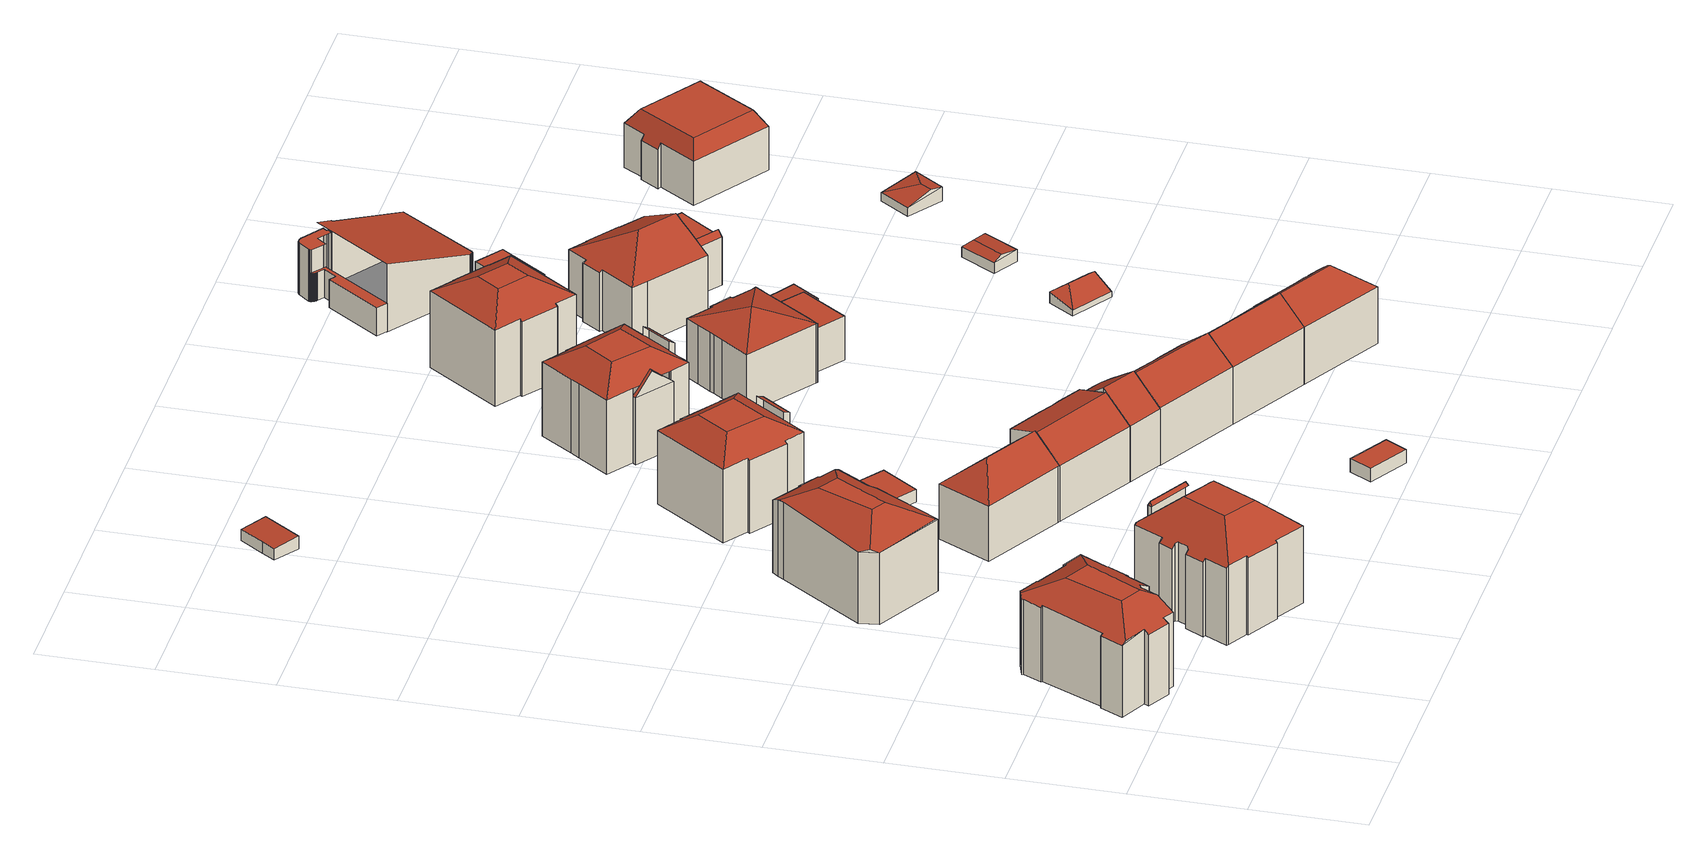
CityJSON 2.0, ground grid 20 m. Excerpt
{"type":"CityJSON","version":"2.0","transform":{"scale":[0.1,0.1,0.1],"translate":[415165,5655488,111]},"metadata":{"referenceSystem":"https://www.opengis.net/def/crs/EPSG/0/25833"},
"CityObjects":{
"building1":{"type":"Building","attributes":{"Dachtyp_tdc":"tdcFreeFormRoof","Gemeindeschluessel":14612000,"Dachneigung":28.96,"QualitaetDacherkennung":49,"Geometrietyp2DReferenz":"3000","measuredHeight":16.97,"function":"31001_9998","roofType":"5000"},"geometry":[{"type":"Solid","lod":"2","boundaries":[[[[0,1,2,3]],[[1,4,5,2]],[[4,6,7,5]],[[6,8,9,7]],[[8,10,11,9]],[[10,12,13,11]],[[12,14,15,13]],[[14,16,17,15]],[[16,18,19,17]],[[18,20,21,19]],[[20,22,23,21]],[[22,24,25,23]],[[24,26,27,25]],[[26,28,29,27]],[[28,30,31,29]],[[30,32,33,31]],[[32,34,35,33]],[[34,36,37,35]],[[36,38,39,37]],[[38,40,41,39]],[[40,42,43,41]],[[42,44,45,43]],[[44,46,47,45]],[[46,48,49,47]],[[48,50,51,49]],[[50,52,53,51]],[[52,54,55,53]],[[54,56,57,55]],[[56,0,3,57]],[[58,59,56,54,52,50,48,60,61]],[[10,8,6,4,1,0,59,58,62,63,12]],[[64,26,24,22,20,18,16,14,63,62,65]],[[42,40,38,36,34,32,30,28,64,65,61,60,46,44]],[[61,65,62,58]],[[14,12,63]],[[0,56,59]],[[28,26,64]],[[48,46,60]],[[3,2,5,7,9,11,13,15,17,19,21,23,25,27,29,31,33,35,37,39,41,43,45,47,49,51,53,55,57]]]],"semantics":{"surfaces":[{"type":"WallSurface"},{"type":"RoofSurface"},{"type":"GroundSurface"}],"values":[[0,0,0,0,0,0,0,0,0,0,0,0,0,0,0,0,0,0,0,0,0,0,0,0,0,0,0,0,0,1,1,1,1,1,0,0,0,0,2]]}}]},
"building2":{"type":"Building","attributes":{"Gemeindeschluessel":14612000,"Geometrietyp2DReferenz":"3000","function":"31001_9998","roofType":"9999"},"children":["building2-1","building2-2"]},
"building2-1":{"type":"BuildingPart","attributes":{"Dachtyp_tdc":"tdcFreeFormRoof","Dachneigung":65.25,"QualitaetDacherkennung":17,"Geometrietyp2DReferenz":"3000","measuredHeight":16.76,"roofType":"5000"},"parents":["building2"],"geometry":[{"type":"MultiSurface","lod":"2","boundaries":[[[66,67,68,69,70]],[[67,71,72,68]],[[73,74,71]],[[75,73,71,67]],[[75,67,66]],[[73,75,66,74]],[[69,68,72,76,77]]],"semantics":{"surfaces":[{"type":"WallSurface"},{"type":"RoofSurface"},{"type":"GroundSurface"}],"values":[0,0,1,1,1,1,2]}}]},
"building2-2":{"type":"BuildingPart","attributes":{"Dachtyp_tdc":"tdcCutTentRoof","Dachneigung":42.36,"QualitaetDacherkennung":58,"Geometrietyp2DReferenz":"3000","measuredHeight":19.43,"roofType":"9999"},"parents":["building2"],"geometry":[{"type":"MultiSurface","lod":"2","boundaries":[[[78,79,80,76]],[[79,81,82,80]],[[81,83,84,82]],[[83,85,86,84]],[[85,87,88,86]],[[87,89,90,88]],[[89,91,92,90]],[[91,93,94,92]],[[93,95,96,94]],[[95,97,98,96]],[[97,99,100,98]],[[99,101,102,100]],[[101,103,104,102]],[[103,105,106,104]],[[105,107,108,106]],[[107,109,110,108]],[[109,111,112,110]],[[111,113,114,112]],[[113,115,116,114]],[[115,117,118,116]],[[117,119,120,118]],[[119,121,122,120]],[[121,123,124,122]],[[123,125,126,124]],[[125,70,69,126]],[[89,87,85,83,81,79,127,128]],[[99,97,95,93,91,89,128,129]],[[125,123,121,119,117,115,113,111,109,107,105,103,101,99,129,130]],[[79,78,131,70,125,130,127]],[[130,129,128,127]],[[77,76,80,82,84,86,88,90,92,94,96,98,100,102,104,106,108,110,112,114,116,118,120,122,124,126,69]]],"semantics":{"surfaces":[{"type":"WallSurface"},{"type":"RoofSurface"},{"type":"GroundSurface"}],"values":[0,0,0,0,0,0,0,0,0,0,0,0,0,0,0,0,0,0,0,0,0,0,0,0,0,1,1,1,1,1,2]}}]},
"building3":{"type":"Building","attributes":{"Dachtyp_tdc":"tdcFreeFormRoof","Gemeindeschluessel":14612000,"Dachneigung":24,"QualitaetDacherkennung":37,"Geometrietyp2DReferenz":"3000","measuredHeight":16.57,"function":"31001_9998","roofType":"5000"},"geometry":[{"type":"Solid","lod":"2","boundaries":[[[[132,133,134,135]],[[133,136,137,134]],[[136,138,139,137]],[[138,140,141,139]],[[140,142,143,141]],[[142,144,145,143]],[[144,146,147,145]],[[146,148,149,147]],[[148,150,151,149]],[[150,152,153,151]],[[152,154,155,153]],[[154,156,157,155]],[[156,158,159,157]],[[158,132,135,159]],[[160,161,162,163,146]],[[164,165,150,148,163,162]],[[133,132,158,156,154,152,165,164,166,167]],[[142,140,138,136,167,166,161,160,144]],[[161,166,164,162]],[[136,133,167]],[[146,144,160]],[[148,146,163]],[[152,150,165]],[[135,134,137,139,141,143,145,147,149,151,153,155,157,159]]]],"semantics":{"surfaces":[{"type":"WallSurface"},{"type":"RoofSurface"},{"type":"GroundSurface"}],"values":[[0,0,0,0,0,0,0,0,0,0,0,0,0,0,1,1,1,1,1,0,0,0,0,2]]}}]},
"building4":{"type":"Building","attributes":{"Dachtyp_tdc":"tdcHipAndGableRoof","Gemeindeschluessel":14612000,"Dachneigung":40.57,"QualitaetDacherkennung":60,"Geometrietyp2DReferenz":"3000","measuredHeight":14.89,"function":"31001_9998","roofType":"5000"},"geometry":[{"type":"Solid","lod":"2","boundaries":[[[[168,169,170,171,172,173,174,175,176]],[[177,178,169,168]],[[178,179,170,169]],[[179,180,171,170]],[[180,181,172,171]],[[181,182,173,172]],[[182,183,174,173]],[[183,184,175,174]],[[184,185,176,175]],[[185,177,168,176]],[[183,182,186]],[[182,181,180,179,186]],[[179,178,177,185,184,183,186]]]],"semantics":{"surfaces":[{"type":"GroundSurface"},{"type":"WallSurface"},{"type":"RoofSurface"}],"values":[[0,1,1,1,1,1,1,1,1,1,2,2,2]]}}]},
"building5":{"type":"Building","attributes":{"Dachtyp_tdc":"tdcPolyFlatRoof","Gemeindeschluessel":14612000,"Dachneigung":3.3,"QualitaetDacherkennung":75,"Geometrietyp2DReferenz":"3000","measuredHeight":2.39,"function":"31001_9998","roofType":"2100"},"geometry":[{"type":"Solid","lod":"2","boundaries":[[[[187,188,189,190]],[[188,191,192,189]],[[188,187,193,194,191]],[[192,195,196,190,189]],[[191,194,195,192]],[[194,193,196,195]],[[193,187,190,196]]]],"semantics":{"surfaces":[{"type":"WallSurface"},{"type":"RoofSurface"},{"type":"GroundSurface"}],"values":[[0,0,1,2,0,0,0]]}}]},
"building6":{"type":"Building","attributes":{"Gemeindeschluessel":14612000,"Geometrietyp2DReferenz":"3000","function":"31001_9998","roofType":"9999"},"children":["building6-1","building6-2"]},
"building6-1":{"type":"BuildingPart","attributes":{"Dachtyp_tdc":"tdcCutTentRoof","Dachneigung":33.26,"QualitaetDacherkennung":61,"Geometrietyp2DReferenz":"3000","measuredHeight":16.81,"roofType":"9999"},"parents":["building6"],"geometry":[{"type":"MultiSurface","lod":"2","boundaries":[[[197,198,199,200]],[[201,202,203,204]],[[205,206,207,208,209,201,204,210]],[[211,212,213,205,210,214]],[[202,215,198,197,216,211,214,203]],[[214,210,204,203]],[[199,217,218,219,220,221,222,223,224,225,226,227,228,200]],[[198,215,217,199]],[[215,202,218,217]],[[207,206,223,222]],[[206,205,224,223]],[[205,213,225,224]],[[212,211,227,226]],[[211,216,228,227]],[[216,197,200,228]],[[202,201,219,218]],[[201,209,220,219]],[[209,208,221,220]],[[208,207,222,221]]],"semantics":{"surfaces":[{"type":"WallSurface"},{"type":"RoofSurface"},{"type":"GroundSurface"}],"values":[0,1,1,1,1,1,2,0,0,0,0,0,0,0,0,0,0,0,0]}}]},
"building6-2":{"type":"BuildingPart","attributes":{"Dachtyp_tdc":"tdcPolyFlatRoof","Dachneigung":28.22,"QualitaetDacherkennung":40,"Geometrietyp2DReferenz":"3000","measuredHeight":15.6,"roofType":"2100"},"parents":["building6"],"geometry":[{"type":"MultiSurface","lod":"2","boundaries":[[[229,230,226,231]],[[230,212,226]],[[232,233,234,225,213]],[[233,229,231,234]],[[233,232,230,229]],[[231,226,225,234]]],"semantics":{"surfaces":[{"type":"WallSurface"},{"type":"RoofSurface"},{"type":"GroundSurface"}],"values":[0,0,0,0,1,2]}}]},
"building7":{"type":"Building","attributes":{"Dachtyp_tdc":"tdcPolyFlatRoof","Gemeindeschluessel":14612000,"Dachneigung":0,"QualitaetDacherkennung":85,"Geometrietyp2DReferenz":"3000","measuredHeight":2.31,"function":"31001_9998","roofType":"1000"},"geometry":[{"type":"Solid","lod":"2","boundaries":[[[[235,236,237,238]],[[236,239,240,237]],[[239,241,242,240]],[[241,235,238,242]],[[241,239,236,235]],[[238,237,240,242]]]],"semantics":{"surfaces":[{"type":"WallSurface"},{"type":"RoofSurface"},{"type":"GroundSurface"}],"values":[[0,0,0,0,1,2]]}}]},
"building8":{"type":"Building","attributes":{"Dachtyp_tdc":"tdcGableRoof","Gemeindeschluessel":14612000,"Dachneigung":39.87,"QualitaetDacherkennung":62,"Geometrietyp2DReferenz":"3000","measuredHeight":14.66,"function":"31001_9998","roofType":"3100"},"geometry":[{"type":"Solid","lod":"2","boundaries":[[[[243,244,245,246]],[[244,247,248,245]],[[247,249,250,248]],[[249,251,252,250]],[[251,253,171,252]],[[253,254,255,171]],[[254,256,169,255]],[[256,257,258,169]],[[257,243,246,258]],[[254,253,251,249]],[[249,247,244,243,257,256,254]],[[246,245,248,250,252,171,255,169,258]]]],"semantics":{"surfaces":[{"type":"WallSurface"},{"type":"RoofSurface"},{"type":"GroundSurface"}],"values":[[0,0,0,0,0,0,0,0,0,1,1,2]]}}]},
"building9":{"type":"Building","attributes":{"Dachtyp_tdc":"tdcPolyFlatRoof","Gemeindeschluessel":14612000,"Dachneigung":0,"QualitaetDacherkennung":51,"Geometrietyp2DReferenz":"3000","measuredHeight":2.5,"function":"31001_9998","roofType":"1000"},"geometry":[{"type":"Solid","lod":"2","boundaries":[[[[259,260,261,262]],[[260,263,264,261]],[[263,265,266,264]],[[265,259,262,266]],[[265,263,260,259]],[[262,261,264,266]]]],"semantics":{"surfaces":[{"type":"WallSurface"},{"type":"RoofSurface"},{"type":"GroundSurface"}],"values":[[0,0,0,0,1,2]]}}]},
"building10":{"type":"Building","attributes":{"Dachtyp_tdc":"tdcGableRoof","Gemeindeschluessel":14612000,"Dachneigung":34.99,"QualitaetDacherkennung":44,"Geometrietyp2DReferenz":"3000","measuredHeight":15.27,"function":"31001_9998","roofType":"3100"},"geometry":[{"type":"Solid","lod":"2","boundaries":[[[[267,268,248,269]],[[268,270,271,248]],[[270,272,273,271]],[[272,274,275,273]],[[274,276,277,275]],[[276,278,279,277]],[[278,280,281,279]],[[280,282,283,281]],[[282,251,252,283]],[[251,267,269,252]],[[280,278,276,274,272,270,268,267]],[[267,251,282,280]],[[269,248,271,273,275,277,279,281,283,252]]]],"semantics":{"surfaces":[{"type":"WallSurface"},{"type":"RoofSurface"},{"type":"GroundSurface"}],"values":[[0,0,0,0,0,0,0,0,0,0,1,1,2]]}}]},
"building11":{"type":"Building","attributes":{"Dachtyp_tdc":"tdcFreeFormRoof","Gemeindeschluessel":14612000,"Dachneigung":38.56,"QualitaetDacherkennung":49,"Geometrietyp2DReferenz":"3000","measuredHeight":14.94,"function":"31001_9998","roofType":"5000"},"geometry":[{"type":"Solid","lod":"2","boundaries":[[[[284,285,286,287]],[[285,288,289,286]],[[288,290,291,289]],[[290,292,293,291]],[[292,294,295,293]],[[296,297,298]],[[299,300,284]],[[287,286,289,291,293,295,301,302,303]],[[294,296,301,295]],[[296,298,302,301]],[[298,299,303,302]],[[299,284,287,303]],[[296,294,292,290,288,285,284,300,297]],[[297,300,299,298]]]],"semantics":{"surfaces":[{"type":"WallSurface"},{"type":"GroundSurface"},{"type":"RoofSurface"}],"values":[[0,0,0,0,0,0,0,1,0,0,0,0,2,2]]}}]},
"building12":{"type":"Building","attributes":{"Gemeindeschluessel":14612000,"Geometrietyp2DReferenz":"3000","function":"31001_9998","roofType":"9999"},"children":["building12-1","building12-2","building12-3"]},
"building12-1":{"type":"BuildingPart","attributes":{"Dachtyp_tdc":"tdcPolyFlatRoof","Dachneigung":30.59,"QualitaetDacherkennung":33,"Geometrietyp2DReferenz":"3000","measuredHeight":15.87,"roofType":"2100"},"parents":["building12"],"geometry":[{"type":"MultiSurface","lod":"2","boundaries":[[[304,305,306,307]],[[305,308,309,306]],[[308,310,309]],[[308,305,304,311]],[[312,307,306,309]],[[311,304,307,312,313]]],"semantics":{"surfaces":[{"type":"WallSurface"},{"type":"RoofSurface"},{"type":"GroundSurface"}],"values":[0,0,0,1,2,0]}}]},
"building12-2":{"type":"BuildingPart","attributes":{"Dachtyp_tdc":"tdcGableRoof","Dachneigung":39.54,"QualitaetDacherkennung":7,"Geometrietyp2DReferenz":"3000","measuredHeight":16.05,"roofType":"3100"},"parents":["building12"],"geometry":[{"type":"MultiSurface","lod":"2","boundaries":[[[314,315,316,317]],[[315,318,319,316]],[[318,320,321,319]],[[314,322,323,324,315]],[[318,324,323,325,320]],[[315,324,318]],[[316,319,321,317]]],"semantics":{"surfaces":[{"type":"WallSurface"},{"type":"RoofSurface"},{"type":"GroundSurface"}],"values":[0,0,0,1,1,0,2]}}]},
"building12-3":{"type":"BuildingPart","attributes":{"Dachtyp_tdc":"tdcCutTentRoof","Dachneigung":33.31,"QualitaetDacherkennung":54,"Geometrietyp2DReferenz":"3000","measuredHeight":17.02,"roofType":"9999"},"parents":["building12"],"geometry":[{"type":"MultiSurface","lod":"2","boundaries":[[[326,321,320]],[[326,327,328,321]],[[327,329,330,328]],[[329,331,332,330]],[[331,333,334,332]],[[333,335,336,334]],[[335,337,338,336]],[[337,339,340,338]],[[339,341,342,340]],[[341,343,344,342]],[[343,313,312,344]],[[310,345,309]],[[345,346,347,309]],[[346,348,349,347]],[[348,350,351,349]],[[350,352,353,351]],[[352,354,317,353]],[[354,314,317]],[[333,331,329,327,355,356]],[[343,341,339,337,335,333,356,357]],[[352,350,348,346,345,310,313,343,357,358]],[[327,326,325,322,354,352,358,355]],[[358,357,356,355]],[[321,328,330,332,334,336,338,340,342,344,312,309,347,349,351,353,317]]],"semantics":{"surfaces":[{"type":"WallSurface"},{"type":"RoofSurface"},{"type":"GroundSurface"}],"values":[0,0,0,0,0,0,0,0,0,0,0,0,0,0,0,0,0,0,1,1,1,1,1,2]}}]},
"building13":{"type":"Building","attributes":{"Dachtyp_tdc":"tdcFreeFormRoof","Gemeindeschluessel":14612000,"Dachneigung":40.11,"QualitaetDacherkennung":72,"Geometrietyp2DReferenz":"3000","measuredHeight":14.83,"function":"31001_9998","roofType":"5000"},"geometry":[{"type":"Solid","lod":"2","boundaries":[[[[359,360,361,362]],[[360,363,364,361]],[[363,365,366,364]],[[365,367,368,366]],[[367,369,302,368]],[[367,370,371,369]],[[370,365,363,360,359,372,373,374,371]],[[374,369,371]],[[367,365,370]],[[302,301,375,376,362,361,364,366,368]],[[369,374,301,302]],[[374,373,375,301]],[[373,372,376,375]],[[372,359,362,376]]]],"semantics":{"surfaces":[{"type":"WallSurface"},{"type":"RoofSurface"},{"type":"GroundSurface"}],"values":[[0,0,0,0,0,1,1,0,0,2,0,0,0,0]]}}]},
"building14":{"type":"Building","attributes":{"Dachtyp_tdc":"tdcTentRoof","Gemeindeschluessel":14612000,"Dachneigung":19.27,"QualitaetDacherkennung":74,"Geometrietyp2DReferenz":"3000","measuredHeight":13.52,"function":"31001_9998","roofType":"3500"},"geometry":[{"type":"Solid","lod":"2","boundaries":[[[[377,378,379,380]],[[378,381,382,379]],[[381,383,384,382]],[[383,385,386,384]],[[385,387,388,386]],[[387,389,390,388]],[[389,391,392,390]],[[391,393,394,392]],[[393,395,396,394]],[[395,397,398,396]],[[397,399,400,398]],[[399,401,402,400]],[[401,403,404,402]],[[403,405,406,404]],[[405,407,408,406]],[[407,409,410,408]],[[409,411,412,410]],[[411,377,380,412]],[[393,391,389,387,385,383,413]],[[397,395,393,413]],[[407,405,403,401,399,397,413]],[[383,381,378,377,411,409,407,413]],[[380,379,382,384,386,388,390,392,394,396,398,400,402,404,406,408,410,412]]]],"semantics":{"surfaces":[{"type":"WallSurface"},{"type":"RoofSurface"},{"type":"GroundSurface"}],"values":[[0,0,0,0,0,0,0,0,0,0,0,0,0,0,0,0,0,0,1,1,1,1,2]]}}]},
"building15":{"type":"Building","attributes":{"Dachtyp_tdc":"tdcHipAndGableRoof","Gemeindeschluessel":14612000,"Dachneigung":39.55,"QualitaetDacherkennung":72,"Geometrietyp2DReferenz":"3000","measuredHeight":14.85,"function":"31001_9998","roofType":"5000"},"geometry":[{"type":"Solid","lod":"2","boundaries":[[[[414,415,416,366]],[[415,417,418,416]],[[417,419,420,418]],[[419,421,422,420]],[[421,423,424,422]],[[423,425,426,424]],[[425,427,428,426]],[[427,429,430,428]],[[429,431,432,430]],[[431,367,368,432]],[[367,370,433,368]],[[370,414,366,433]],[[431,429,434]],[[429,427,425,423,421,419,417,415,414,370,434]],[[370,367,431,434]],[[366,416,418,420,422,424,426,428,430,432,368,433]]]],"semantics":{"surfaces":[{"type":"WallSurface"},{"type":"RoofSurface"},{"type":"GroundSurface"}],"values":[[0,0,0,0,0,0,0,0,0,0,0,0,1,1,1,2]]}}]},
"building16":{"type":"Building","attributes":{"Dachtyp_tdc":"tdcCutTentRoof","Gemeindeschluessel":14612000,"Dachneigung":29.59,"QualitaetDacherkennung":72,"Geometrietyp2DReferenz":"3000","measuredHeight":17.27,"function":"31001_9998","roofType":"9999"},"geometry":[{"type":"Solid","lod":"2","boundaries":[[[[435,436,437,438]],[[436,439,440,437]],[[439,441,442,440]],[[441,443,444,442]],[[443,445,446,444]],[[445,447,448,446]],[[447,449,450,448]],[[449,451,452,450]],[[451,453,454,452]],[[453,455,456,454]],[[455,457,458,456]],[[457,435,438,458]],[[441,439,459,460]],[[451,449,447,445,443,441,460,461]],[[453,451,461,462]],[[439,436,435,457,455,453,462,459]],[[462,461,460,459]],[[438,437,440,442,444,446,448,450,452,454,456,458]]]],"semantics":{"surfaces":[{"type":"WallSurface"},{"type":"RoofSurface"},{"type":"GroundSurface"}],"values":[[0,0,0,0,0,0,0,0,0,0,0,0,1,1,1,1,1,2]]}}]},
"building17":{"type":"Building","attributes":{"Dachtyp_tdc":"tdcPolyFlatRoof","Gemeindeschluessel":14612000,"Dachneigung":0,"QualitaetDacherkennung":55,"Geometrietyp2DReferenz":"3000","measuredHeight":8.02,"function":"31001_9998","roofType":"1000"},"geometry":[{"type":"Solid","lod":"2","boundaries":[[[[463,464,465,466]],[[464,467,468,465]],[[467,469,470,468]],[[469,463,466,470]],[[469,467,464,463]],[[466,465,468,470]]]],"semantics":{"surfaces":[{"type":"WallSurface"},{"type":"RoofSurface"},{"type":"GroundSurface"}],"values":[[0,0,0,0,1,2]]}}]},
"building18":{"type":"Building","attributes":{"Dachtyp_tdc":"tdcPolyFlatRoof","Gemeindeschluessel":14612000,"Dachneigung":3.37,"QualitaetDacherkennung":79,"Geometrietyp2DReferenz":"3000","measuredHeight":3.33,"function":"31001_9998","roofType":"2100"},"geometry":[{"type":"Solid","lod":"2","boundaries":[[[[471,472,473,474]],[[472,475,476,473]],[[475,477,478,476]],[[477,479,480,478]],[[479,471,474,480]],[[479,477,475,472,471]],[[474,473,476,478,480]]]],"semantics":{"surfaces":[{"type":"WallSurface"},{"type":"RoofSurface"},{"type":"GroundSurface"}],"values":[[0,0,0,0,0,1,2]]}}]},
"building19":{"type":"Building","attributes":{"Dachtyp_tdc":"tdcHipAndGableRoof","Gemeindeschluessel":14612000,"Dachneigung":27.12,"QualitaetDacherkennung":25,"Geometrietyp2DReferenz":"3000","measuredHeight":3.07,"function":"31001_9998","roofType":"5000"},"geometry":[{"type":"Solid","lod":"2","boundaries":[[[[481,482,483,484]],[[482,485,486,483]],[[485,487,488,486]],[[487,481,484,488]],[[485,482,489]],[[481,487,490]],[[482,481,490,489]],[[487,485,489,490]],[[484,483,486,488]]]],"semantics":{"surfaces":[{"type":"WallSurface"},{"type":"RoofSurface"},{"type":"GroundSurface"}],"values":[[0,0,0,0,1,0,1,1,2]]}}]},
"building20":{"type":"Building","attributes":{"Gemeindeschluessel":14612000,"Geometrietyp2DReferenz":"3000","function":"31001_9998","roofType":"9999"},"children":["building20-1","building20-2","building20-3"]},
"building20-1":{"type":"BuildingPart","attributes":{"Dachtyp_tdc":"tdcPolyFlatRoof","Dachneigung":0,"QualitaetDacherkennung":57,"Geometrietyp2DReferenz":"3000","measuredHeight":8.91,"roofType":"1000"},"parents":["building20"],"geometry":[{"type":"MultiSurface","lod":"2","boundaries":[[[491,492,493,494]],[[495,496,497,498]],[[496,499,500,497]],[[499,501,502,500]],[[501,503,504,502]],[[503,505,506,504]],[[505,503,501,499,496,495,507,492,491]],[[494,493,508,498,497,500,502,504,506]]],"semantics":{"surfaces":[{"type":"WallSurface"},{"type":"RoofSurface"},{"type":"GroundSurface"}],"values":[0,0,0,0,0,0,1,2]}}]},
"building20-2":{"type":"BuildingPart","attributes":{"Dachtyp_tdc":"tdcFreeFormRoof","Dachneigung":45.21,"QualitaetDacherkennung":10,"Geometrietyp2DReferenz":"3000","measuredHeight":9.86,"roofType":"5000"},"parents":["building20"],"geometry":[{"type":"MultiSurface","lod":"2","boundaries":[[[509,510,511,512]],[[510,513,514,511]],[[513,515,516,514]],[[515,517,518,516]],[[517,519,520,518]],[[519,521,522,520]],[[521,491,494,522]],[[509,512,506,505]],[[521,519,517,515,523]],[[515,513,510,523]],[[510,509,505,491,521,523]],[[512,511,514,516,518,520,522,494,506]]],"semantics":{"surfaces":[{"type":"WallSurface"},{"type":"RoofSurface"},{"type":"GroundSurface"}],"values":[0,0,0,0,0,0,0,0,1,1,1,2]}}]},
"building20-3":{"type":"BuildingPart","attributes":{"Dachtyp_tdc":"tdcFreeFormRoof","Dachneigung":27.63,"QualitaetDacherkennung":63,"Geometrietyp2DReferenz":"3000","measuredHeight":15.4,"roofType":"5000"},"parents":["building20"],"geometry":[{"type":"MultiSurface","lod":"2","boundaries":[[[524,525,526,527]],[[525,528,529,526]],[[528,530,531,529]],[[530,532,533,531]],[[532,534,535,533]],[[534,536,537,535]],[[536,538,539,537]],[[538,540,541,539]],[[540,542,543,541]],[[542,544,545,543]],[[544,546,547,545]],[[546,548,549,547]],[[548,550,498,549]],[[550,495,498]],[[551,552,553,493,492]],[[552,524,527,553]],[[554,550,548,546,544,542,540,555]],[[540,538,536,534,532,530,555]],[[530,528,525,524,552,551,554,555]],[[527,526,529,531,533,535,537,539,541,543,545,547,549,498,508,493,553]]],"semantics":{"surfaces":[{"type":"WallSurface"},{"type":"RoofSurface"},{"type":"GroundSurface"}],"values":[0,0,0,0,0,0,0,0,0,0,0,0,0,0,0,0,1,1,1,2]}}]},
"building21":{"type":"Building","attributes":{"name":"Koreanische Evangelische Kirchgemeinde","Gemeindeschluessel":14612000,"QualitaetDacherkennung":100,"Geometrietyp2DReferenz":"3000","function":"31001_3041","roofType":"9999"},"children":["building21-1","building21-2","building21-3"]},
"building21-1":{"type":"BuildingPart","attributes":{"Dachtyp_tdc":"tdcLeanToRoof","Dachneigung":0,"QualitaetDacherkennung":100,"Geometrietyp2DReferenz":"3000","measuredHeight":5.17,"roofType":"2100"},"parents":["building21"],"geometry":[{"type":"MultiSurface","lod":"2","boundaries":[[[556,557,558,559]],[[557,560,561,558]],[[560,562,563,561]],[[562,560,557,556,564,565,566,567,568,569,570,571,572,573,574,575,576,577,578,579]],[[580,581,582,583,584,585,586,587,588,589,590,591,592,593,594,595,559,558,561,563]],[[577,576,583,582]],[[576,575,584,583]],[[575,574,585,584]],[[574,573,586,585]],[[573,572,587,586]],[[572,571,588,587]],[[571,570,589,588]],[[570,569,590,589]],[[569,568,591,590]],[[568,567,592,591]],[[567,566,593,592]],[[566,565,594,593]],[[565,564,595,594]],[[564,556,559,595]]],"semantics":{"surfaces":[{"type":"WallSurface"},{"type":"RoofSurface"},{"type":"GroundSurface"}],"values":[0,0,0,1,2,0,0,0,0,0,0,0,0,0,0,0,0,0,0]}}]},
"building21-2":{"type":"BuildingPart","attributes":{"Dachtyp_tdc":"tdcPolyFlatRoof","Dachneigung":0,"QualitaetDacherkennung":100,"Geometrietyp2DReferenz":"3000","measuredHeight":9.54,"roofType":"1000"},"parents":["building21"],"geometry":[{"type":"MultiSurface","lod":"2","boundaries":[[[596,597,598,599]],[[597,600,601,598]],[[600,602,603,601]],[[602,604,605,603]],[[604,606,607,605]],[[606,608,609,607]],[[608,610,611,609]],[[610,612,613,611]],[[612,614,615,613]],[[614,616,617,615]],[[616,618,619,617]],[[618,620,621,619]],[[620,622,623,621]],[[622,624,625,623]],[[624,626,627,625]],[[626,628,629,627]],[[628,630,631,629]],[[630,632,633,631]],[[632,634,635,633]],[[634,636,637,635]],[[636,638,639,637]],[[638,640,641,639]],[[640,642,643,641]],[[644,645,563,562]],[[644,646,647,645]],[[646,648,649,647]],[[648,650,651,649]],[[650,652,653,651]],[[652,654,655,653]],[[654,596,599,655]],[[654,652,650,648,646,644,656,657,658,642,640,638,636,634,632,630,628,626,624,622,620,618,616,614,612,610,608,606,604,602,600,597,596]],[[599,598,601,603,605,607,609,611,613,615,617,619,621,623,625,627,629,631,633,635,637,639,641,643,659,660,661,645,647,649,651,653,655]]],"semantics":{"surfaces":[{"type":"WallSurface"},{"type":"RoofSurface"},{"type":"GroundSurface"}],"values":[0,0,0,0,0,0,0,0,0,0,0,0,0,0,0,0,0,0,0,0,0,0,0,0,0,0,0,0,0,0,1,2]}}]},
"building21-3":{"type":"BuildingPart","attributes":{"Dachtyp_tdc":"tdcLeanToRoof","Dachneigung":15.92,"QualitaetDacherkennung":100,"Geometrietyp2DReferenz":"3000","measuredHeight":12.58,"roofType":"2100"},"parents":["building21"],"geometry":[{"type":"MultiSurface","lod":"2","boundaries":[[[662,663,664,643,642]],[[663,665,666,664]],[[665,667,668,666]],[[667,669,670,668]],[[669,671,672,670]],[[671,673,674,672]],[[673,675,676,674]],[[675,677,678,676]],[[677,679,680,678]],[[679,681,682,680]],[[681,683,684,682]],[[683,685,686,684]],[[685,687,688,686]],[[687,689,690,688]],[[689,691,692,690]],[[691,693,694,692]],[[693,695,696,694]],[[695,697,698,696]],[[697,699,700,698]],[[699,701,702,700]],[[701,703,704,702]],[[703,705,706,704]],[[705,707,708,706]],[[707,709,710,708]],[[709,711,577,582,712,710]],[[713,711,709,707,705,703,701,699,697,695,693,691,689,687,685,683,681,679,677,675,673,671,669,667,665,663,662,714]],[[659,643,664,666,668,670,672,674,676,678,680,682,684,686,688,690,692,694,696,698,700,702,704,706,708,710,712,660]]],"semantics":{"surfaces":[{"type":"WallSurface"},{"type":"RoofSurface"},{"type":"GroundSurface"}],"values":[0,0,0,0,0,0,0,0,0,0,0,0,0,0,0,0,0,0,0,0,0,0,0,0,0,1,2]}}]},
"building22":{"type":"Building","attributes":{"Dachtyp_tdc":"tdcPolyFlatRoof","Gemeindeschluessel":14612000,"Dachneigung":0,"QualitaetDacherkennung":84,"Geometrietyp2DReferenz":"3000","measuredHeight":3.12,"function":"31001_9998","roofType":"1000"},"geometry":[{"type":"Solid","lod":"2","boundaries":[[[[715,716,717,718]],[[716,719,720,717]],[[719,721,722,720]],[[721,715,718,722]],[[721,719,716,715]],[[718,717,720,722]]]],"semantics":{"surfaces":[{"type":"WallSurface"},{"type":"RoofSurface"},{"type":"GroundSurface"}],"values":[[0,0,0,0,1,2]]}}]},
"building23":{"type":"Building","attributes":{"Dachtyp_tdc":"tdcHipAndGableRoof","Gemeindeschluessel":14612000,"Dachneigung":10.25,"QualitaetDacherkennung":56,"Geometrietyp2DReferenz":"3000","measuredHeight":2.82,"function":"31001_9998","roofType":"5000"},"geometry":[{"type":"Solid","lod":"2","boundaries":[[[[723,724,725,726]],[[724,727,728,725]],[[727,729,730,728]],[[729,723,726,730]],[[727,724,731]],[[723,729,732]],[[724,723,732,731]],[[729,727,731,732]],[[726,725,728,730]]]],"semantics":{"surfaces":[{"type":"WallSurface"},{"type":"RoofSurface"},{"type":"GroundSurface"}],"values":[[0,0,0,0,1,0,1,1,2]]}}]},
"building24":{"type":"Building","attributes":{"Dachtyp_tdc":"tdcHipAndGableRoof","Gemeindeschluessel":14612000,"Dachneigung":15.45,"QualitaetDacherkennung":40,"Geometrietyp2DReferenz":"3000","measuredHeight":3,"function":"31001_9998","roofType":"5000"},"geometry":[{"type":"Solid","lod":"2","boundaries":[[[[733,734,735,736]],[[734,737,738,735]],[[737,739,740,738]],[[739,733,736,740]],[[737,734,741]],[[733,739,742]],[[734,733,742,741]],[[739,737,741,742]],[[736,735,738,740]]]],"semantics":{"surfaces":[{"type":"WallSurface"},{"type":"RoofSurface"},{"type":"GroundSurface"}],"values":[[0,0,0,0,1,0,1,1,2]]}}]},
"building25":{"type":"Building","attributes":{"Dachtyp_tdc":"tdcCutTentRoof","Gemeindeschluessel":14612000,"Dachneigung":0.124,"QualitaetDacherkennung":78,"Geometrietyp2DReferenz":"3000","measuredHeight":11.07,"function":"31001_9998","roofType":"9999"},"geometry":[{"type":"Solid","lod":"2","boundaries":[[[[743,744,745,746]],[[744,747,748,745]],[[747,749,750,748]],[[749,751,752,750]],[[751,753,754,752]],[[753,755,756,754]],[[755,757,758,756]],[[757,759,760,758]],[[759,761,762,760]],[[761,763,764,762]],[[763,765,766,764]],[[765,743,746,766]],[[757,755,753,751,749,747,767,768]],[[743,765,763,761,759,757,768,769]],[[744,743,769,770]],[[747,744,770,767]],[[770,769,768,767]],[[746,745,748,750,752,754,756,758,760,762,764,766]]]],"semantics":{"surfaces":[{"type":"WallSurface"},{"type":"RoofSurface"},{"type":"GroundSurface"}],"values":[[0,0,0,0,0,0,0,0,0,0,0,0,1,1,1,1,1,2]]}}]}
},
"vertices":[
[2,258,156],[22,298,157],[22,298,23],[2,258,23],[26,296,160],[26,296,23],[81,409,164],[81,409,23],[78,410,161],[78,410,23],[94,443,163],[94,443,23],[93,446,162],[93,446,23],[120,455,162],[120,455,23],[121,452,163],[121,452,23],[153,436,163],[153,436,23],[150,432,166],[150,432,23],[210,402,166],[210,402,23],[212,407,164],[212,407,23],[250,388,164],[250,388,23],[226,340,163],[226,340,23],[230,338,160],[230,338,23],[211,300,159],[211,300,23],[207,303,162],[207,303,23],[205,299,162],[205,299,23],[196,282,162],[196,282,23],[188,265,161],[188,265,23],[184,259,161],[184,259,23],[164,269,174],[164,269,23],[146,263,181],[146,263,23],[116,202,161],[116,202,23],[95,213,161],[95,213,23],[90,203,155],[90,203,23],[47,225,155],[47,225,23],[52,234,161],[52,234,23],[81,278,191],[11,254,161],[131,232,180],[122,258,191],[127,382,192],[106,451,167],[249,387,164],[176,358,192],
[391,307,183],[395,314,183],[395,314,23],[391,307,23],[391,307,169],[473,272,183],[473,272,23],[468,270,191],[470,265,183],[396,309,191],[470,266,23],[470,265,23],
[470,266,166],[515,241,166],[515,241,23],[498,210,166],[498,210,23],[505,206,159],[505,206,23],[475,151,159],[475,151,23],[468,154,166],[468,154,23],[420,64,166],[420,64,23],[363,95,167],[363,95,23],[361,92,164],[361,92,23],[301,125,166],[301,125,23],[302,128,169],[302,128,23],[265,148,170],[265,148,23],[261,150,166],[261,150,23],[283,191,166],[283,191,23],[278,193,161],[278,193,23],[296,227,161],[296,227,23],[302,224,167],[302,224,23],[307,226,170],[307,226,23],[317,244,170],[317,244,23],[315,249,167],[315,249,23],[308,252,160],[308,252,23],[322,277,160],[322,277,23],[328,273,167],[328,273,23],[356,326,167],[356,326,23],[359,324,170],[359,324,23],[442,217,215],[399,138,215],[336,172,217],[379,251,217],[470,265,167],
[393,857,158],[390,852,161],[390,852,21],[393,857,21],[422,830,159],[422,830,21],[381,772,162],[381,772,21],[385,769,159],[385,769,21],[386,758,156],[386,758,21],[318,640,154],[318,640,21],[194,705,154],[194,705,21],[188,739,154],[188,739,21],[293,888,164],[293,888,21],[300,899,163],[300,899,21],[309,910,156],[309,910,21],[357,876,159],[357,876,21],[360,880,157],[360,880,21],[314,642,157],[295,721,187],[268,736,187],[191,720,160],[318,837,184],[299,896,164],[356,815,184],[416,834,162],
[584,620,21],[625,598,21],[599,550,21],[575,504,21],[572,506,21],[426,584,21],[476,678,21],[541,643,21],[566,630,21],[584,620,123],[625,598,123],[599,550,169],[575,504,124],[572,506,125],[426,584,124],[476,678,123],[541,643,123],[566,630,123],[498,605,169],
[242,1728,46],[195,1662,46],[195,1662,22],[242,1728,22],[152,1692,43],[152,1692,22],[198,1758,43],[168,1715,43],[168,1715,22],[198,1758,22],
[485,930,156],[421,976,155],[421,976,20],[485,930,20],[474,1141,157],[381,1010,157],[445,1020,188],[486,1077,188],[614,1043,160],[584,1065,159],[586,1068,156],[520,1115,155],[517,1111,158],[550,1035,188],[521,912,160],[550,952,160],[588,1006,160],[507,974,188],[424,980,158],[488,935,159],[424,980,20],[381,1010,20],[474,1141,20],[517,1111,20],[520,1115,20],[586,1068,20],[584,1065,20],[614,1043,20],[588,1006,20],[550,952,20],[521,912,20],[488,935,20],
[560,945,169],[550,952,175],[560,945,20],[588,1006,175],[598,998,169],[598,998,20],
[578,741,45],[533,773,45],[533,773,22],[578,741,22],[580,838,45],[580,838,22],[624,806,45],[624,806,22],
[711,552,151],[730,543,151],[730,543,21],[711,552,21],[772,520,151],[772,520,21],[746,470,167],[746,470,21],[722,425,125],[722,425,21],[575,504,125],[598,548,167],[598,548,21],[625,598,151],[688,565,151],[688,565,21],
[879,9,51],[808,50,51],[808,50,26],[879,9,26],[830,89,51],[830,89,26],[902,48,51],[902,48,26],
[749,476,173],[772,520,138],[749,476,21],[783,538,124],[783,538,21],[810,523,124],[810,523,21],[830,513,124],[830,513,21],[847,504,123],[847,504,21],[838,486,138],[838,486,21],[813,441,173],[813,441,21],[786,391,125],[786,391,21],
[838,486,127],[903,451,127],[903,451,20],[838,486,20],[924,439,127],[924,439,20],[944,429,127],[944,429,20],[964,418,127],[964,418,20],[987,406,127],[987,406,20],[989,404,127],[964,357,169],[939,310,127],[786,391,127],[812,439,170],[989,404,20],[939,310,20],[786,391,20],
[756,1226,172],[720,1174,173],[720,1174,21],[756,1226,21],[710,1181,180],[710,1181,21],[710,1181,164],[746,1233,180],[746,1233,21],[746,1233,164],
[652,1163,145],[648,1158,145],[648,1158,21],[652,1163,21],[583,1204,145],[583,1204,21],[587,1210,145],[587,1210,21],[635,1175,162],[616,1189,182],[612,1184,182],[599,1201,160],
[587,1210,160],[543,1242,158],[543,1242,21],[582,1297,158],[582,1297,21],[594,1313,158],[594,1313,21],[635,1371,158],[635,1371,21],[678,1339,160],[678,1339,21],[681,1344,157],[681,1344,21],[746,1297,159],[746,1297,21],[743,1293,163],[743,1293,21],[773,1271,164],[773,1271,21],[710,1181,163],[703,1171,163],[703,1171,21],[697,1163,163],[697,1163,21],[690,1153,163],[690,1153,21],[682,1142,163],[682,1142,21],[652,1163,162],[609,1250,191],[647,1303,191],[712,1261,191],[670,1201,191],
[1053,370,121],[1076,358,121],[1076,358,20],[1053,370,20],[1094,348,121],[1094,348,20],[1136,325,122],[1136,325,20],[1088,230,126],[1088,230,20],[939,310,126],[1111,275,169],[963,355,169],[1014,391,121],[991,403,121],[989,404,121],[991,403,20],[1014,391,20],
[952,1141,129],[949,1135,131],[949,1135,21],[952,1141,21],[981,1113,131],[981,1113,21],[989,1108,131],[989,1108,21],[983,1099,131],[983,1099,21],[975,1088,131],[975,1088,21],[917,1005,131],[917,1005,21],[904,987,131],[904,987,21],[903,985,131],[903,985,21],[901,987,131],[901,987,21],[782,1071,130],[782,1071,21],[818,1121,130],[818,1121,21],[829,1137,130],[829,1137,21],[835,1145,130],[835,1145,21],[852,1169,130],[852,1169,21],[869,1192,130],[869,1192,21],[914,1160,130],[914,1160,21],[917,1165,128],[917,1165,21],[886,1089,157],
[1136,325,123],[1200,291,123],[1200,291,20],[1224,278,123],[1224,278,20],[1242,269,123],[1242,269,20],[1262,258,122],[1262,258,20],[1268,268,113],[1268,268,20],[1289,257,113],[1289,257,20],[1283,247,122],[1283,247,20],[1292,242,122],[1292,242,20],[1241,147,125],[1241,147,20],[1111,275,20],[1216,219,169],
[746,1432,160],[749,1436,163],[749,1436,21],[746,1432,21],[705,1466,163],[705,1466,21],[798,1597,163],[798,1597,21],[842,1567,163],[842,1567,21],[844,1571,160],[844,1571,21],[905,1528,160],[905,1528,21],[902,1524,163],[902,1524,21],[937,1499,163],[937,1499,21],[845,1368,163],[845,1368,21],[809,1393,163],[809,1393,21],[806,1389,160],[806,1389,21],[781,1480,194],[811,1522,194],[862,1485,194],[833,1444,194],
[981,960,103],[917,1005,103],[917,1005,22],[981,960,22],[975,1088,103],[975,1088,22],[1039,1042,103],[1039,1042,22],
[1060,1066,50],[1042,1079,49],[1042,1079,20],[1060,1066,20],[1078,1128,49],[1078,1128,20],[1139,1083,54],[1139,1083,20],[1104,1034,54],[1104,1034,20],
[1296,599,19],[1224,645,19],[1224,645,9],[1296,599,9],[1254,690,30],[1254,690,9],[1325,644,30],[1325,644,9],[1270,663,40],[1317,632,40],
[1131,1260,105],[1117,1270,105],[1117,1270,16],[1131,1260,16],[1165,1336,105],[1172,1331,105],[1172,1331,16],[1165,1336,16],[1217,1299,105],[1217,1299,16],[1229,1290,105],[1229,1290,16],[1220,1278,105],[1220,1278,16],[1181,1225,105],[1181,1225,16],[1118,1272,105],[1118,1272,16],
[1179,1221,109],[1176,1217,115],[1176,1217,16],[1179,1221,16],[1170,1209,105],[1170,1209,16],[1126,1241,105],[1126,1241,16],[1123,1249,105],[1123,1249,16],[1124,1251,108],[1124,1251,16],[1127,1255,112],[1127,1255,16],[1133,1247,115],
[1099,1245,153],[1072,1208,128],[1072,1208,16],[1099,1245,16],[969,1281,128],[969,1281,16],[943,1300,128],[943,1300,16],[986,1360,128],[986,1360,16],[981,1363,125],[981,1363,16],[1005,1397,125],[1005,1397,16],[1010,1393,128],[1010,1393,16],[1035,1428,128],[1035,1428,16],[1069,1405,128],[1069,1405,16],[1072,1409,125],[1072,1409,16],[1128,1369,125],[1128,1369,16],[1125,1365,128],[1125,1365,16],[1165,1336,128],[1117,1270,169],[1110,1261,163],[1110,1261,16],[1118,1272,170],[1053,1318,170],
[950,1828,75],[950,1829,75],[950,1829,23],[950,1828,23],[949,1830,75],[949,1830,23],[950,1831,75],[950,1831,23],[950,1827,75],[950,1826,75],[951,1826,75],[951,1825,75],[952,1824,75],[952,1823,75],[953,1823,75],[953,1822,75],[954,1822,75],[966,1813,75],[949,1790,75],[938,1798,75],[870,1703,75],[888,1690,75],[975,1813,75],[969,1817,75],[969,1817,23],[975,1813,23],[888,1690,23],[870,1703,23],[938,1798,23],[949,1790,23],[966,1813,23],[954,1822,23],[953,1822,23],[953,1823,23],[952,1823,23],[952,1824,23],[951,1825,23],[951,1826,23],[950,1826,23],[950,1827,23],
[952,1836,118],[967,1855,118],[967,1855,22],[952,1836,22],[968,1855,118],[968,1855,22],[969,1856,118],[969,1856,22],[970,1856,118],[970,1856,22],[971,1857,118],[971,1857,22],[972,1857,118],[972,1857,22],[973,1857,118],[973,1857,22],[974,1857,118],[974,1857,22],[975,1857,118],[975,1857,22],[976,1857,118],[976,1857,22],[977,1857,118],[977,1857,22],[978,1857,118],[978,1857,22],[979,1857,118],[979,1857,22],[980,1857,118],[980,1857,22],[980,1856,118],[980,1856,22],[981,1856,118],[981,1856,22],[982,1856,118],[982,1856,22],[982,1855,118],[982,1855,22],[983,1855,118],[983,1855,22],[1021,1829,118],[1021,1829,22],[1016,1822,118],[1016,1822,22],[1018,1820,118],[1018,1820,22],[1012,1813,118],[1012,1813,22],[950,1831,118],[950,1831,22],[950,1832,118],[950,1832,22],[950,1833,118],[950,1833,22],[950,1834,118],[950,1834,22],[951,1834,118],[951,1834,22],[951,1835,118],[951,1835,22],[969,1817,118],[975,1813,118],[988,1830,118],[988,1830,22],[975,1813,22],[969,1817,22],
[1012,1813,140],[1011,1811,140],[1011,1811,22],[1137,1726,96],[1137,1726,22],[1049,1595,95],[1049,1595,22],[1049,1594,95],[1049,1594,22],[1048,1593,95],[1048,1593,22],[1047,1592,95],[1047,1592,22],[1047,1591,95],[1047,1591,22],[1046,1591,95],[1046,1591,22],[1045,1590,95],[1045,1590,22],[1044,1589,95],[1044,1589,22],[1043,1589,95],[1043,1589,22],[1042,1588,96],[1042,1588,22],[1041,1588,96],[1041,1588,22],[1040,1588,96],[1040,1588,22],[1039,1587,96],[1039,1587,22],[1038,1587,96],[1038,1587,22],[1037,1587,97],[1037,1587,22],[1036,1587,97],[1036,1587,22],[1035,1587,97],[1035,1587,22],[1035,1588,97],[1035,1588,22],[1034,1588,98],[1034,1588,22],[1033,1588,98],[1033,1588,22],[1032,1588,98],[1032,1588,22],[1031,1589,98],[1031,1589,22],[888,1690,148],[888,1690,22],[975,1813,148],[988,1830,148],
[1025,1508,53],[1085,1594,53],[1085,1594,22],[1025,1508,22],[1133,1561,53],[1133,1561,22],[1072,1477,53],[1072,1477,22],
[1329,801,24],[1366,863,24],[1366,863,5],[1329,801,5],[1411,836,27],[1411,836,5],[1374,774,27],[1374,774,5],[1377,846,33],[1344,792,33],
[1464,977,23],[1501,1030,23],[1501,1030,7],[1464,977,7],[1562,988,33],[1562,988,7],[1525,935,33],[1525,935,7],[1519,969,37],[1506,949,37],
[1612,1357,105],[1524,1221,105],[1524,1221,24],[1612,1357,24],[1387,1310,106],[1387,1310,24],[1430,1375,106],[1430,1375,24],[1424,1378,96],[1424,1378,24],[1446,1411,96],[1446,1411,24],[1451,1408,105],[1451,1408,24],[1476,1447,106],[1476,1447,24],[1507,1427,105],[1507,1427,24],[1510,1431,97],[1510,1431,24],[1571,1392,96],[1571,1392,24],[1567,1387,106],[1567,1387,24],[1412,1316,134],[1480,1421,134],[1588,1350,134],[1520,1245,134]
]}
